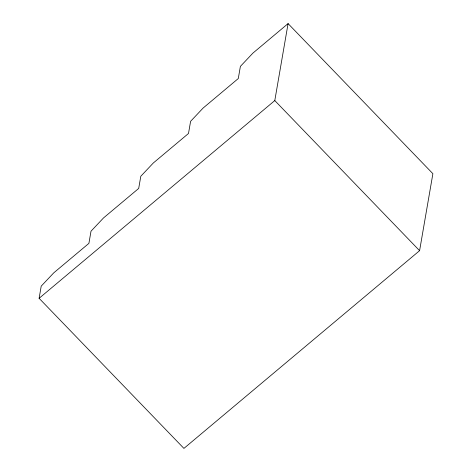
<?xml version="1.0" encoding="UTF-8"?>
<svg xmlns="http://www.w3.org/2000/svg" width="472" height="472" viewBox="0 0 472 472"><rect width="100%" height="100%" fill="white"/><g stroke="black" fill="none" stroke-linecap="round" stroke-linejoin="round"><path stroke-width="0.71" d="M39.111 298.304L41.211 286.138L53.749 272.857L88.907 243.363L91.007 231.197L103.539 217.917L138.703 188.422L140.803 176.257L153.335 162.976L188.499 133.482L190.6 121.322L203.131 108.041L238.289 78.541L240.39 66.381L252.927 53.1L288.085 23.6L432.889 173.696L419.59 250.673L183.915 448.4L39.111 298.304L274.792 100.571L288.085 23.6M274.792 100.571L419.59 250.673"/></g></svg>
